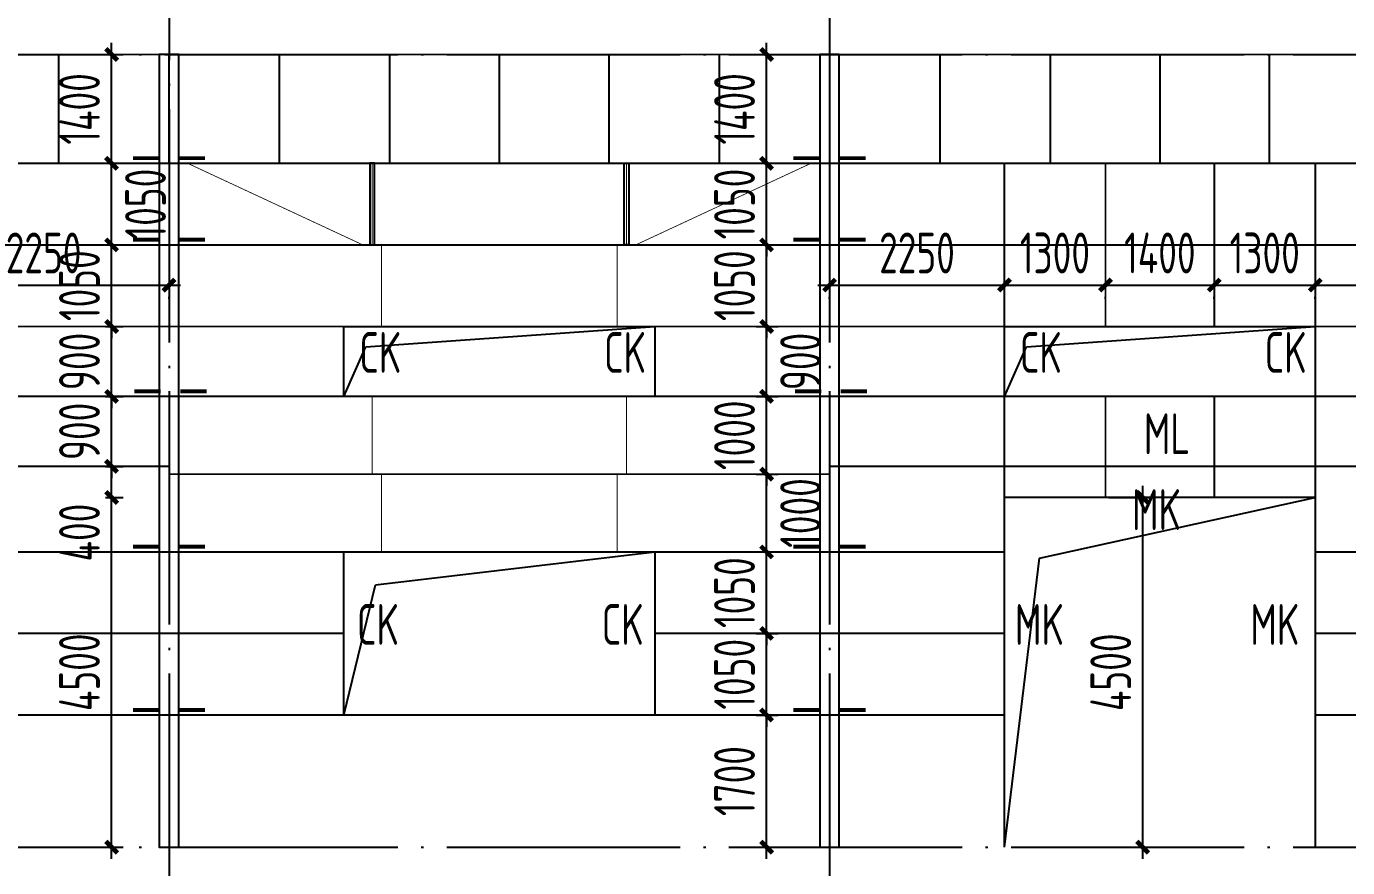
# Model space of a CAD drawing. Extents: x 753177 to 2169292, y -530934 to -273477.
# Drawn here: x 1768160 to 1785160, y -459400 to -448576 of the extents above; entities that cross this region are included whole.
import ezdxf
from ezdxf.enums import TextEntityAlignment as Align

# ---------------------------------------------------------------- set-up
doc = ezdxf.new("R2010")
doc.units = 0
doc.header["$LTSCALE"] = 1500
doc.header["$MEASUREMENT"] = 0
doc.linetypes.add('DOTE', pattern=[2.42, 2, -0.2, 0.02, -0.2])
doc.layers.get('Defpoints').update_dxf_attribs({"color": 252})
for name, color, linetype in [('AXIS', 3, 'Continuous'), ('BOLT', 252, 'Continuous'), ('DIM', 3, 'Continuous'), ('THIN', 7, 'Continuous'), ('WINDOW', 4, 'Continuous')]:
    doc.layers.add(name, color=color, linetype=linetype)
doc.styles.add('TSSD_Dimension', font='Tssdeng.shx', dxfattribs={"width": 0.7, "bigfont": 'hztxt.shx'})
doc.styles.add('TSSD_Label', font='Tssdeng.shx', dxfattribs={"width": 0.7, "bigfont": 'hztxt.shx'})
doc.dimstyles.new('TSSD_150_150', dxfattribs={"dimtxt": 525, "dimasz": 150, "dimexe": 150, "dimexo": 375, "dimgap": 150, "dimtad": 1, "dimdec": 0, "dimzin": 0, "dimdsep": 46, "dimtxsty": 'TSSD_Dimension', "dimblk": 'ARCHTICK', "dimblk1": 'ARCHTICK', "dimblk2": 'ARCHTICK', "dimcen": 0, "dimdle": 150, "dimclrt": 7, "dimadec": 0, "dimazin": 0, "dimtfac": 1, "dimtdec": 0, "dimtix": 1, "dimtmove": 2, "dimatfit": 3, "dimfxl": 0, "dimtolj": 1, "dimtzin": 0, "dimarcsym": 0})

# ---------------------------------------------------------------- blocks, each defined once
blk = doc.blocks.new('_ArchTick')
at = {"color": 0, "linetype": 'ByBlock', "const_width": 0.4}
blk.add_lwpolyline([(-0.5, -0.5), (0.5, 0.5)], dxfattribs=at)
blk = doc.blocks.new('*D1145')
at = {"layer": 'Defpoints', "color": 0, "transparency": 16777216}
for p in [(1710495, -459137), (1820995, -459137), (1820995, -465410)]:
    blk.add_point(p, dxfattribs=at)
at = {"layer": 'DIM', "color": 0, "lineweight": -2, "transparency": 16777216}
for p, q in [((1710495, -459512), (1710495, -465560)), ((1820995, -459512), (1820995, -465560)), ((1710345, -465410), (1821145, -465410))]:
    blk.add_line(p, q, dxfattribs=at)
at = {"layer": 'DIM', "color": 0, "lineweight": -2, "transparency": 16777216, "xscale": 150, "yscale": 150, "zscale": 150, "rotation": 180}
blk.add_blockref('_ArchTick', (1710495, -465410), dxfattribs=at)
at = {"layer": 'DIM', "color": 0, "lineweight": -2, "transparency": 16777216, "xscale": 150, "yscale": 150, "zscale": 150}
blk.add_blockref('_ArchTick', (1820995, -465410), dxfattribs=at)
at = {"layer": 'DIM', "color": 7, "transparency": 16777216, "insert": (1765745, -464998), "char_height": 525, "attachment_point": 5, "style": 'TSSD_Dimension'}
blk.add_mtext('\\A1;110500', dxfattribs=at)
blk = doc.blocks.new('*D1125')
at = {"layer": 'Defpoints', "color": 0, "transparency": 16777216}
for p in [(1768802, -454637), (1769256, -454637), (1768802, -459137)]:
    blk.add_point(p, dxfattribs=at)
at = {"layer": 'DIM', "color": 0, "lineweight": -2, "transparency": 16777216}
for p, q in [((1769256, -459287), (1769256, -454487)), ((1769177, -454637), (1769406, -454637)), ((1769177, -459137), (1769406, -459137))]:
    blk.add_line(p, q, dxfattribs=at)
at = {"layer": 'DIM', "color": 0, "lineweight": -2, "transparency": 16777216, "xscale": 150, "yscale": 150, "zscale": 150}
for p, rotation in [((1769256, -454637), 90), ((1769256, -459137), 270)]:
    blk.add_blockref('_ArchTick', p, dxfattribs=dict(at, rotation=rotation))
at = {"layer": 'DIM', "color": 7, "transparency": 16777216, "insert": (1768843, -456887), "char_height": 525, "attachment_point": 5, "rotation": 90, "style": 'TSSD_Dimension'}
blk.add_mtext('\\A1;4500', dxfattribs=at)
blk = doc.blocks.new('*D1126')
at = {"layer": 'Defpoints', "color": 0, "transparency": 16777216}
for p in [(1768802, -454237), (1769256, -454237), (1768802, -454637)]:
    blk.add_point(p, dxfattribs=at)
at = {"layer": 'DIM', "color": 0, "lineweight": -2, "transparency": 16777216}
for p, q in [((1769177, -454237), (1769406, -454237)), ((1769256, -454787), (1769256, -454087)), ((1769177, -454637), (1769406, -454637))]:
    blk.add_line(p, q, dxfattribs=at)
at = {"layer": 'DIM', "color": 0, "lineweight": -2, "transparency": 16777216, "xscale": 150, "yscale": 150, "zscale": 150}
for p, rotation in [((1769256, -454237), 90), ((1769256, -454637), 270)]:
    blk.add_blockref('_ArchTick', p, dxfattribs=dict(at, rotation=rotation))
at = {"layer": 'DIM', "color": 7, "transparency": 16777216, "insert": (1768843, -455089), "char_height": 525, "attachment_point": 5, "rotation": 90, "style": 'TSSD_Dimension'}
blk.add_mtext('\\A1;400', dxfattribs=at)
blk = doc.blocks.new('*D1127')
at = {"layer": 'Defpoints', "color": 0, "transparency": 16777216}
for p in [(1768802, -453337), (1769256, -453337), (1768802, -454237)]:
    blk.add_point(p, dxfattribs=at)
at = {"layer": 'DIM', "color": 0, "lineweight": -2, "transparency": 16777216}
for p, q in [((1769256, -453337), (1769256, -453187)), ((1769177, -453337), (1769406, -453337)), ((1769256, -454237), (1769256, -453337)), ((1769177, -454237), (1769406, -454237)), ((1769256, -454237), (1769256, -454387))]:
    blk.add_line(p, q, dxfattribs=at)
at = {"layer": 'DIM', "color": 0, "lineweight": -2, "transparency": 16777216, "xscale": 150, "yscale": 150, "zscale": 150}
for p, rotation in [((1769256, -453337), 270), ((1769256, -454237), 90)]:
    blk.add_blockref('_ArchTick', p, dxfattribs=dict(at, rotation=rotation))
at = {"layer": 'DIM', "color": 7, "transparency": 16777216, "insert": (1768843, -453787), "char_height": 525, "attachment_point": 5, "rotation": 90, "style": 'TSSD_Dimension'}
blk.add_mtext('\\A1;900', dxfattribs=at)
blk = doc.blocks.new('*D1128')
at = {"layer": 'Defpoints', "color": 0, "transparency": 16777216}
for p in [(1768802, -452437), (1769256, -452437), (1768802, -453337)]:
    blk.add_point(p, dxfattribs=at)
at = {"layer": 'DIM', "color": 0, "lineweight": -2, "transparency": 16777216}
for p, q in [((1769256, -452437), (1769256, -452287)), ((1769177, -452437), (1769406, -452437)), ((1769256, -453337), (1769256, -452437)), ((1769177, -453337), (1769406, -453337)), ((1769256, -453337), (1769256, -453487))]:
    blk.add_line(p, q, dxfattribs=at)
at = {"layer": 'DIM', "color": 0, "lineweight": -2, "transparency": 16777216, "xscale": 150, "yscale": 150, "zscale": 150}
for p, rotation in [((1769256, -452437), 270), ((1769256, -453337), 90)]:
    blk.add_blockref('_ArchTick', p, dxfattribs=dict(at, rotation=rotation))
at = {"layer": 'DIM', "color": 7, "transparency": 16777216, "insert": (1768843, -452887), "char_height": 525, "attachment_point": 5, "rotation": 90, "style": 'TSSD_Dimension'}
blk.add_mtext('\\A1;900', dxfattribs=at)
blk = doc.blocks.new('*D1129')
at = {"layer": 'Defpoints', "color": 0, "transparency": 16777216}
for p in [(1768802, -451387), (1769256, -451387), (1768802, -452437)]:
    blk.add_point(p, dxfattribs=at)
at = {"layer": 'DIM', "color": 0, "lineweight": -2, "transparency": 16777216}
for p, q in [((1769256, -451387), (1769256, -451237)), ((1769177, -451387), (1769406, -451387)), ((1769256, -452437), (1769256, -451387)), ((1769177, -452437), (1769406, -452437)), ((1769256, -452437), (1769256, -452587))]:
    blk.add_line(p, q, dxfattribs=at)
at = {"layer": 'DIM', "color": 0, "lineweight": -2, "transparency": 16777216, "xscale": 150, "yscale": 150, "zscale": 150}
for p, rotation in [((1769256, -451387), 270), ((1769256, -452437), 90)]:
    blk.add_blockref('_ArchTick', p, dxfattribs=dict(at, rotation=rotation))
at = {"layer": 'DIM', "color": 7, "transparency": 16777216, "insert": (1768843, -451912), "char_height": 525, "attachment_point": 5, "rotation": 90, "style": 'TSSD_Dimension'}
blk.add_mtext('\\A1;1050', dxfattribs=at)
blk = doc.blocks.new('*D1130')
at = {"layer": 'Defpoints', "color": 0, "transparency": 16777216}
for p in [(1768802, -450337), (1769256, -450337), (1768802, -451387)]:
    blk.add_point(p, dxfattribs=at)
at = {"layer": 'DIM', "color": 0, "lineweight": -2, "transparency": 16777216}
for p, q in [((1769256, -451537), (1769256, -450187)), ((1769177, -450337), (1769406, -450337)), ((1769177, -451387), (1769406, -451387))]:
    blk.add_line(p, q, dxfattribs=at)
at = {"layer": 'DIM', "color": 0, "lineweight": -2, "transparency": 16777216, "xscale": 150, "yscale": 150, "zscale": 150}
for p, rotation in [((1769256, -450337), 90), ((1769256, -451387), 270)]:
    blk.add_blockref('_ArchTick', p, dxfattribs=dict(at, rotation=rotation))
at = {"layer": 'DIM', "color": 7, "transparency": 16777216, "insert": (1769693, -450862), "char_height": 525, "attachment_point": 5, "rotation": 90, "style": 'TSSD_Dimension'}
blk.add_mtext('\\A1;1050', dxfattribs=at)
blk = doc.blocks.new('*D1131')
at = {"layer": 'Defpoints', "color": 0, "transparency": 16777216}
for p in [(1768802, -448937), (1769256, -448937), (1768802, -450337)]:
    blk.add_point(p, dxfattribs=at)
at = {"layer": 'DIM', "color": 0, "lineweight": -2, "transparency": 16777216}
for p, q in [((1769256, -450487), (1769256, -448787)), ((1769177, -448937), (1769406, -448937)), ((1769177, -450337), (1769406, -450337))]:
    blk.add_line(p, q, dxfattribs=at)
at = {"layer": 'DIM', "color": 0, "lineweight": -2, "transparency": 16777216, "xscale": 150, "yscale": 150, "zscale": 150}
for p, rotation in [((1769256, -448937), 90), ((1769256, -450337), 270)]:
    blk.add_blockref('_ArchTick', p, dxfattribs=dict(at, rotation=rotation))
at = {"layer": 'DIM', "color": 7, "transparency": 16777216, "insert": (1768843, -449637), "char_height": 525, "attachment_point": 5, "rotation": 90, "style": 'TSSD_Dimension'}
blk.add_mtext('\\A1;1400', dxfattribs=at)
blk = doc.blocks.new('*D1074')
at = {"layer": 'Defpoints', "color": 0, "transparency": 16777216}
for p in [(1777175, -457437), (1777684, -457437), (1777175, -459137)]:
    blk.add_point(p, dxfattribs=at)
at = {"layer": 'DIM', "color": 0, "lineweight": -2, "transparency": 16777216}
for p, q in [((1777684, -459287), (1777684, -457287)), ((1777550, -457437), (1777834, -457437)), ((1777550, -459137), (1777834, -459137))]:
    blk.add_line(p, q, dxfattribs=at)
at = {"layer": 'DIM', "color": 0, "lineweight": -2, "transparency": 16777216, "xscale": 150, "yscale": 150, "zscale": 150}
for p, rotation in [((1777684, -457437), 90), ((1777684, -459137), 270)]:
    blk.add_blockref('_ArchTick', p, dxfattribs=dict(at, rotation=rotation))
at = {"layer": 'DIM', "color": 7, "transparency": 16777216, "insert": (1777272, -458287), "char_height": 525, "attachment_point": 5, "rotation": 90, "style": 'TSSD_Dimension'}
blk.add_mtext('\\A1;1700', dxfattribs=at)
blk = doc.blocks.new('*D1075')
at = {"layer": 'Defpoints', "color": 0, "transparency": 16777216}
for p in [(1777175, -456387), (1777684, -456387), (1777175, -457437)]:
    blk.add_point(p, dxfattribs=at)
at = {"layer": 'DIM', "color": 0, "lineweight": -2, "transparency": 16777216}
for p, q in [((1777684, -456387), (1777684, -456237)), ((1777550, -456387), (1777834, -456387)), ((1777684, -457437), (1777684, -456387)), ((1777550, -457437), (1777834, -457437)), ((1777684, -457437), (1777684, -457587))]:
    blk.add_line(p, q, dxfattribs=at)
at = {"layer": 'DIM', "color": 0, "lineweight": -2, "transparency": 16777216, "xscale": 150, "yscale": 150, "zscale": 150}
for p, rotation in [((1777684, -456387), 270), ((1777684, -457437), 90)]:
    blk.add_blockref('_ArchTick', p, dxfattribs=dict(at, rotation=rotation))
at = {"layer": 'DIM', "color": 7, "transparency": 16777216, "insert": (1777272, -456912), "char_height": 525, "attachment_point": 5, "rotation": 90, "style": 'TSSD_Dimension'}
blk.add_mtext('\\A1;1050', dxfattribs=at)
blk = doc.blocks.new('*D1076')
at = {"layer": 'Defpoints', "color": 0, "transparency": 16777216}
for p in [(1777175, -455337), (1777684, -455337), (1777175, -456387)]:
    blk.add_point(p, dxfattribs=at)
at = {"layer": 'DIM', "color": 0, "lineweight": -2, "transparency": 16777216}
for p, q in [((1777684, -455337), (1777684, -455187)), ((1777550, -455337), (1777834, -455337)), ((1777684, -456387), (1777684, -455337)), ((1777550, -456387), (1777834, -456387)), ((1777684, -456387), (1777684, -456537))]:
    blk.add_line(p, q, dxfattribs=at)
at = {"layer": 'DIM', "color": 0, "lineweight": -2, "transparency": 16777216, "xscale": 150, "yscale": 150, "zscale": 150}
for p, rotation in [((1777684, -455337), 270), ((1777684, -456387), 90)]:
    blk.add_blockref('_ArchTick', p, dxfattribs=dict(at, rotation=rotation))
at = {"layer": 'DIM', "color": 7, "transparency": 16777216, "insert": (1777272, -455862), "char_height": 525, "attachment_point": 5, "rotation": 90, "style": 'TSSD_Dimension'}
blk.add_mtext('\\A1;1050', dxfattribs=at)
blk = doc.blocks.new('*D1077')
at = {"layer": 'Defpoints', "color": 0, "transparency": 16777216}
for p in [(1777175, -454337), (1777684, -454337), (1777175, -455337)]:
    blk.add_point(p, dxfattribs=at)
at = {"layer": 'DIM', "color": 0, "lineweight": -2, "transparency": 16777216}
for p, q in [((1777684, -455487), (1777684, -454187)), ((1777550, -454337), (1777834, -454337)), ((1777550, -455337), (1777834, -455337))]:
    blk.add_line(p, q, dxfattribs=at)
at = {"layer": 'DIM', "color": 0, "lineweight": -2, "transparency": 16777216, "xscale": 150, "yscale": 150, "zscale": 150}
for p, rotation in [((1777684, -454337), 90), ((1777684, -455337), 270)]:
    blk.add_blockref('_ArchTick', p, dxfattribs=dict(at, rotation=rotation))
at = {"layer": 'DIM', "color": 7, "transparency": 16777216, "insert": (1778122, -454837), "char_height": 525, "attachment_point": 5, "rotation": 90, "style": 'TSSD_Dimension'}
blk.add_mtext('\\A1;1000', dxfattribs=at)
blk = doc.blocks.new('*D1078')
at = {"layer": 'Defpoints', "color": 0, "transparency": 16777216}
for p in [(1777175, -453337), (1777684, -453337), (1777175, -454337)]:
    blk.add_point(p, dxfattribs=at)
at = {"layer": 'DIM', "color": 0, "lineweight": -2, "transparency": 16777216}
for p, q in [((1777684, -453337), (1777684, -453187)), ((1777550, -453337), (1777834, -453337)), ((1777684, -454337), (1777684, -453337)), ((1777550, -454337), (1777834, -454337)), ((1777684, -454337), (1777684, -454487))]:
    blk.add_line(p, q, dxfattribs=at)
at = {"layer": 'DIM', "color": 0, "lineweight": -2, "transparency": 16777216, "xscale": 150, "yscale": 150, "zscale": 150}
for p, rotation in [((1777684, -453337), 270), ((1777684, -454337), 90)]:
    blk.add_blockref('_ArchTick', p, dxfattribs=dict(at, rotation=rotation))
at = {"layer": 'DIM', "color": 7, "transparency": 16777216, "insert": (1777272, -453837), "char_height": 525, "attachment_point": 5, "rotation": 90, "style": 'TSSD_Dimension'}
blk.add_mtext('\\A1;1000', dxfattribs=at)
blk = doc.blocks.new('*D1079')
at = {"layer": 'Defpoints', "color": 0, "transparency": 16777216}
for p in [(1777175, -452437), (1777684, -452437), (1777175, -453337)]:
    blk.add_point(p, dxfattribs=at)
at = {"layer": 'DIM', "color": 0, "lineweight": -2, "transparency": 16777216}
for p, q in [((1777684, -453487), (1777684, -452287)), ((1777550, -452437), (1777834, -452437)), ((1777550, -453337), (1777834, -453337))]:
    blk.add_line(p, q, dxfattribs=at)
at = {"layer": 'DIM', "color": 0, "lineweight": -2, "transparency": 16777216, "xscale": 150, "yscale": 150, "zscale": 150}
for p, rotation in [((1777684, -452437), 90), ((1777684, -453337), 270)]:
    blk.add_blockref('_ArchTick', p, dxfattribs=dict(at, rotation=rotation))
at = {"layer": 'DIM', "color": 7, "transparency": 16777216, "insert": (1778122, -452887), "char_height": 525, "attachment_point": 5, "rotation": 90, "style": 'TSSD_Dimension'}
blk.add_mtext('\\A1;900', dxfattribs=at)
blk = doc.blocks.new('*D1080')
at = {"layer": 'Defpoints', "color": 0, "transparency": 16777216}
for p in [(1777175, -451387), (1777684, -451387), (1777175, -452437)]:
    blk.add_point(p, dxfattribs=at)
at = {"layer": 'DIM', "color": 0, "lineweight": -2, "transparency": 16777216}
for p, q in [((1777684, -451387), (1777684, -451237)), ((1777550, -451387), (1777834, -451387)), ((1777684, -452437), (1777684, -451387)), ((1777550, -452437), (1777834, -452437)), ((1777684, -452437), (1777684, -452587))]:
    blk.add_line(p, q, dxfattribs=at)
at = {"layer": 'DIM', "color": 0, "lineweight": -2, "transparency": 16777216, "xscale": 150, "yscale": 150, "zscale": 150}
for p, rotation in [((1777684, -451387), 270), ((1777684, -452437), 90)]:
    blk.add_blockref('_ArchTick', p, dxfattribs=dict(at, rotation=rotation))
at = {"layer": 'DIM', "color": 7, "transparency": 16777216, "insert": (1777272, -451912), "char_height": 525, "attachment_point": 5, "rotation": 90, "style": 'TSSD_Dimension'}
blk.add_mtext('\\A1;1050', dxfattribs=at)
blk = doc.blocks.new('*D1081')
at = {"layer": 'Defpoints', "color": 0, "transparency": 16777216}
for p in [(1777175, -450337), (1777684, -450337), (1777175, -451387)]:
    blk.add_point(p, dxfattribs=at)
at = {"layer": 'DIM', "color": 0, "lineweight": -2, "transparency": 16777216}
for p, q in [((1777684, -450337), (1777684, -450187)), ((1777550, -450337), (1777834, -450337)), ((1777684, -451387), (1777684, -450337)), ((1777550, -451387), (1777834, -451387)), ((1777684, -451387), (1777684, -451537))]:
    blk.add_line(p, q, dxfattribs=at)
at = {"layer": 'DIM', "color": 0, "lineweight": -2, "transparency": 16777216, "xscale": 150, "yscale": 150, "zscale": 150}
for p, rotation in [((1777684, -450337), 270), ((1777684, -451387), 90)]:
    blk.add_blockref('_ArchTick', p, dxfattribs=dict(at, rotation=rotation))
at = {"layer": 'DIM', "color": 7, "transparency": 16777216, "insert": (1777272, -450862), "char_height": 525, "attachment_point": 5, "rotation": 90, "style": 'TSSD_Dimension'}
blk.add_mtext('\\A1;1050', dxfattribs=at)
blk = doc.blocks.new('*D1082')
at = {"layer": 'Defpoints', "color": 0, "transparency": 16777216}
for p in [(1777175, -448937), (1777684, -448937), (1777175, -450337)]:
    blk.add_point(p, dxfattribs=at)
at = {"layer": 'DIM', "color": 0, "lineweight": -2, "transparency": 16777216}
for p, q in [((1777684, -450487), (1777684, -448787)), ((1777550, -448937), (1777834, -448937)), ((1777550, -450337), (1777834, -450337))]:
    blk.add_line(p, q, dxfattribs=at)
at = {"layer": 'DIM', "color": 0, "lineweight": -2, "transparency": 16777216, "xscale": 150, "yscale": 150, "zscale": 150}
for p, rotation in [((1777684, -448937), 90), ((1777684, -450337), 270)]:
    blk.add_blockref('_ArchTick', p, dxfattribs=dict(at, rotation=rotation))
at = {"layer": 'DIM', "color": 7, "transparency": 16777216, "insert": (1777272, -449637), "char_height": 525, "attachment_point": 5, "rotation": 90, "style": 'TSSD_Dimension'}
blk.add_mtext('\\A1;1400', dxfattribs=at)
blk = doc.blocks.new('*D1056')
at = {"layer": 'Defpoints', "color": 0, "transparency": 16777216}
for p in [(1767745, -451707), (1769995, -451707), (1769995, -451904)]:
    blk.add_point(p, dxfattribs=at)
at = {"layer": 'DIM', "color": 0, "lineweight": -2, "transparency": 16777216}
for p, q in [((1767595, -451904), (1770145, -451904)), ((1767745, -452082), (1767745, -452054)), ((1769995, -452082), (1769995, -452054))]:
    blk.add_line(p, q, dxfattribs=at)
at = {"layer": 'DIM', "color": 0, "lineweight": -2, "transparency": 16777216, "xscale": 150, "yscale": 150, "zscale": 150, "rotation": 180}
blk.add_blockref('_ArchTick', (1767745, -451904), dxfattribs=at)
at = {"layer": 'DIM', "color": 0, "lineweight": -2, "transparency": 16777216, "xscale": 150, "yscale": 150, "zscale": 150}
blk.add_blockref('_ArchTick', (1769995, -451904), dxfattribs=at)
at = {"layer": 'DIM', "color": 7, "transparency": 16777216, "insert": (1768382, -451491), "char_height": 525, "attachment_point": 5, "style": 'TSSD_Dimension'}
blk.add_mtext('\\A1;2250', dxfattribs=at)
blk = doc.blocks.new('*D1057')
at = {"layer": 'Defpoints', "color": 0, "transparency": 16777216}
for p in [(1778495, -451707), (1780745, -451707), (1780745, -451904)]:
    blk.add_point(p, dxfattribs=at)
at = {"layer": 'DIM', "color": 0, "lineweight": -2, "transparency": 16777216}
for p, q in [((1778345, -451904), (1780895, -451904)), ((1778495, -452082), (1778495, -452054)), ((1780745, -452082), (1780745, -452054))]:
    blk.add_line(p, q, dxfattribs=at)
at = {"layer": 'DIM', "color": 0, "lineweight": -2, "transparency": 16777216, "xscale": 150, "yscale": 150, "zscale": 150, "rotation": 180}
blk.add_blockref('_ArchTick', (1778495, -451904), dxfattribs=at)
at = {"layer": 'DIM', "color": 0, "lineweight": -2, "transparency": 16777216, "xscale": 150, "yscale": 150, "zscale": 150}
blk.add_blockref('_ArchTick', (1780745, -451904), dxfattribs=at)
at = {"layer": 'DIM', "color": 7, "transparency": 16777216, "insert": (1779620, -451491), "char_height": 525, "attachment_point": 5, "style": 'TSSD_Dimension'}
blk.add_mtext('\\A1;2250', dxfattribs=at)
blk = doc.blocks.new('*D1058')
at = {"layer": 'Defpoints', "color": 0, "transparency": 16777216}
for p in [(1780745, -451707), (1782045, -451707), (1782045, -451904)]:
    blk.add_point(p, dxfattribs=at)
at = {"layer": 'DIM', "color": 0, "lineweight": -2, "transparency": 16777216}
for p, q in [((1780595, -451904), (1782195, -451904)), ((1780745, -452082), (1780745, -452054)), ((1782045, -452082), (1782045, -452054))]:
    blk.add_line(p, q, dxfattribs=at)
at = {"layer": 'DIM', "color": 0, "lineweight": -2, "transparency": 16777216, "xscale": 150, "yscale": 150, "zscale": 150, "rotation": 180}
blk.add_blockref('_ArchTick', (1780745, -451904), dxfattribs=at)
at = {"layer": 'DIM', "color": 0, "lineweight": -2, "transparency": 16777216, "xscale": 150, "yscale": 150, "zscale": 150}
blk.add_blockref('_ArchTick', (1782045, -451904), dxfattribs=at)
at = {"layer": 'DIM', "color": 7, "transparency": 16777216, "insert": (1781395, -451491), "char_height": 525, "attachment_point": 5, "style": 'TSSD_Dimension'}
blk.add_mtext('\\A1;1300', dxfattribs=at)
blk = doc.blocks.new('*D1059')
at = {"layer": 'Defpoints', "color": 0, "transparency": 16777216}
for p in [(1782045, -451707), (1783445, -451707), (1783445, -451904)]:
    blk.add_point(p, dxfattribs=at)
at = {"layer": 'DIM', "color": 0, "lineweight": -2, "transparency": 16777216}
for p, q in [((1781895, -451904), (1783595, -451904)), ((1782045, -452082), (1782045, -452054)), ((1783445, -452082), (1783445, -452054))]:
    blk.add_line(p, q, dxfattribs=at)
at = {"layer": 'DIM', "color": 0, "lineweight": -2, "transparency": 16777216, "xscale": 150, "yscale": 150, "zscale": 150, "rotation": 180}
blk.add_blockref('_ArchTick', (1782045, -451904), dxfattribs=at)
at = {"layer": 'DIM', "color": 0, "lineweight": -2, "transparency": 16777216, "xscale": 150, "yscale": 150, "zscale": 150}
blk.add_blockref('_ArchTick', (1783445, -451904), dxfattribs=at)
at = {"layer": 'DIM', "color": 7, "transparency": 16777216, "insert": (1782745, -451491), "char_height": 525, "attachment_point": 5, "style": 'TSSD_Dimension'}
blk.add_mtext('\\A1;1400', dxfattribs=at)
blk = doc.blocks.new('*D1060')
at = {"layer": 'Defpoints', "color": 0, "transparency": 16777216}
for p in [(1783445, -451707), (1784745, -451707), (1784745, -451904)]:
    blk.add_point(p, dxfattribs=at)
at = {"layer": 'DIM', "color": 0, "lineweight": -2, "transparency": 16777216}
for p, q in [((1783295, -451904), (1784895, -451904)), ((1783445, -452082), (1783445, -452054)), ((1784745, -452082), (1784745, -452054))]:
    blk.add_line(p, q, dxfattribs=at)
at = {"layer": 'DIM', "color": 0, "lineweight": -2, "transparency": 16777216, "xscale": 150, "yscale": 150, "zscale": 150, "rotation": 180}
blk.add_blockref('_ArchTick', (1783445, -451904), dxfattribs=at)
at = {"layer": 'DIM', "color": 0, "lineweight": -2, "transparency": 16777216, "xscale": 150, "yscale": 150, "zscale": 150}
blk.add_blockref('_ArchTick', (1784745, -451904), dxfattribs=at)
at = {"layer": 'DIM', "color": 7, "transparency": 16777216, "insert": (1784095, -451491), "char_height": 525, "attachment_point": 5, "style": 'TSSD_Dimension'}
blk.add_mtext('\\A1;1300', dxfattribs=at)
blk = doc.blocks.new('*D1061')
at = {"layer": 'Defpoints', "color": 0, "transparency": 16777216}
for p in [(1784745, -451707), (1786995, -451707), (1786995, -451904)]:
    blk.add_point(p, dxfattribs=at)
at = {"layer": 'DIM', "color": 0, "lineweight": -2, "transparency": 16777216}
for p, q in [((1784595, -451904), (1787145, -451904)), ((1784745, -452082), (1784745, -452054)), ((1786995, -452082), (1786995, -452054))]:
    blk.add_line(p, q, dxfattribs=at)
at = {"layer": 'DIM', "color": 0, "lineweight": -2, "transparency": 16777216, "xscale": 150, "yscale": 150, "zscale": 150, "rotation": 180}
blk.add_blockref('_ArchTick', (1784745, -451904), dxfattribs=at)
at = {"layer": 'DIM', "color": 0, "lineweight": -2, "transparency": 16777216, "xscale": 150, "yscale": 150, "zscale": 150}
blk.add_blockref('_ArchTick', (1786995, -451904), dxfattribs=at)
at = {"layer": 'DIM', "color": 7, "transparency": 16777216, "insert": (1785870, -451491), "char_height": 525, "attachment_point": 5, "style": 'TSSD_Dimension'}
blk.add_mtext('\\A1;2250', dxfattribs=at)
blk = doc.blocks.new('*D1063')
at = {"layer": 'Defpoints', "color": 0, "transparency": 16777216}
for p in [(1781713, -454637), (1782525, -454637), (1781713, -459137)]:
    blk.add_point(p, dxfattribs=at)
at = {"layer": 'DIM', "color": 0, "lineweight": -2, "transparency": 16777216}
for p, q in [((1782525, -459287), (1782525, -454487)), ((1782088, -454637), (1782675, -454637)), ((1782088, -459137), (1782675, -459137))]:
    blk.add_line(p, q, dxfattribs=at)
at = {"layer": 'DIM', "color": 0, "lineweight": -2, "transparency": 16777216, "xscale": 150, "yscale": 150, "zscale": 150}
for p, rotation in [((1782525, -454637), 90), ((1782525, -459137), 270)]:
    blk.add_blockref('_ArchTick', p, dxfattribs=dict(at, rotation=rotation))
at = {"layer": 'DIM', "color": 7, "transparency": 16777216, "insert": (1782113, -456887), "char_height": 525, "attachment_point": 5, "rotation": 90, "style": 'TSSD_Dimension'}
blk.add_mtext('\\A1;4500', dxfattribs=at)

msp = doc.modelspace()

# ---------------------------------------------------------------- linework, layer by layer
at = {"color": 2, "linetype": 'ByBlock'}
for points, const_width in [([(1710195.3, -448937.2), (1821295.3, -448937.2)], 25), ([(1710195.3, -450337.2), (1821295.3, -450337.2)], 25), ([(1770234.4, -450337.2), (1772489.4, -451387.2)], 10), ([(1772609.4, -450337.2), (1772609.4, -451387.2)], 10), ([(1775881.3, -450337.2), (1775881.3, -451387.2)], 10), ([(1778256.3, -450337.2), (1776001.3, -451387.2)], 10), ([(1733745.3, -451387.2), (1821295.3, -451387.2)], 25), ([(1769995.3, -451387.2), (1780745.3, -451387.2)], 25), ([(1772729.4, -451387.2), (1772729.4, -452437.2)], 10), ([(1775761.3, -451387.2), (1775761.3, -452437.2)], 10), ([(1710495.3, -452437.2), (1821295.3, -452437.2)], 25), ([(1710495.3, -453337.2), (1821295.3, -453337.2)], 25), ([(1772609.4, -453337.2), (1772609.4, -454337.2)], 10), ([(1775881.3, -453337.2), (1775881.3, -454337.2)], 10), ([(1769995.3, -454337.2), (1778495.3, -454337.2)], 25), ([(1772729.4, -454337.2), (1772729.4, -455337.2)], 10), ([(1775761.3, -454337.2), (1775761.3, -455337.2)], 10), ([(1767745.3, -455337.2), (1780745.3, -455337.2)], 25), ([(1784745.3, -455337.2), (1797745.3, -455337.2)], 25), ([(1767745.3, -456387.2), (1772245.3, -456387.2)], 25), ([(1776245.3, -456387.2), (1780745.3, -456387.2)], 25), ([(1784745.3, -456387.2), (1789245.3, -456387.2)], 25), ([(1767745.3, -457437.2), (1780745.3, -457437.2)], 25), ([(1784745.3, -457437.2), (1797745.3, -457437.2)], 25)]:
    msp.add_lwpolyline(points, dxfattribs=dict(at, const_width=const_width))
at = {"color": 4, "linetype": 'ByBlock'}
for points in [[(1770120.3, -448937.2), (1769870.3, -448937.2), (1769870.3, -459137.2), (1770120.3, -459137.2)], [(1778620.3, -448937.2), (1778370.3, -448937.2), (1778370.3, -459137.2), (1778620.3, -459137.2)]]:
    msp.add_lwpolyline(points, close=True, dxfattribs=at)
at = {"color": 2, "linetype": 'ByBlock'}
for points in [[(1772639.4, -451387.2), (1772639.4, -450337.2), (1772579.4, -450337.2), (1772579.4, -451387.2)], [(1775851.3, -451387.2), (1775851.3, -450337.2), (1775911.3, -450337.2), (1775911.3, -451387.2)]]:
    msp.add_lwpolyline(points, close=True, dxfattribs=at)
at = {"layer": 'AXIS', "color": 252, "linetype": 'DOTE'}
for p, q in [((1769995.3, -446011.3), (1769995.3, -460284.8)), ((1778495.3, -446011.3), (1778495.3, -460284.8))]:
    msp.add_line(p, q, dxfattribs=at)
at = {"layer": 'AXIS', "color": 253, "linetype": 'DOTE'}
for p, q in [((1708230.6, -448937.2), (1821802.2, -448937.2)), ((1708230.6, -459137.2), (1821802.2, -459137.2))]:
    msp.add_line(p, q, dxfattribs=at)
at = {"layer": 'BOLT', "color": 2}
for p, q in [((1772527.6, -452698.4), (1776245.3, -452437.2)), ((1781027.6, -452698.4), (1784745.3, -452437.2)), ((1772245.3, -453337.2), (1772527.6, -452698.4)), ((1780745.3, -453337.2), (1781027.6, -452698.4)), ((1772652.3, -455760.9), (1776245.3, -455337.2)), ((1772245.3, -457437.2), (1772652.3, -455760.9))]:
    msp.add_line(p, q, dxfattribs=at)
at = {"layer": 'BOLT'}
for p, q in [((1781194.6, -455416.7), (1784745.3, -454637.2)), ((1780745.3, -459137.2), (1781194.6, -455416.7))]:
    msp.add_line(p, q, dxfattribs=at)
at = {"layer": 'BOLT', "color": 2, "const_width": 25}
for points in [[(1768575.3, -450337.2), (1768575.3, -448937.2)], [(1769995.3, -450337.2), (1769995.3, -448937.2)], [(1771415.3, -450337.2), (1771415.3, -448937.2)], [(1772835.3, -450337.2), (1772835.3, -448937.2)], [(1774245.3, -450337.2), (1774245.3, -448937.2)], [(1775655.3, -450337.2), (1775655.3, -448937.2)], [(1777075.3, -450337.2), (1777075.3, -448937.2)], [(1778495.3, -450337.2), (1778495.3, -448937.2)], [(1779915.3, -450337.2), (1779915.3, -448937.2)], [(1781335.3, -450337.2), (1781335.3, -448937.2)], [(1782745.3, -450337.2), (1782745.3, -448937.2)], [(1784155.3, -450337.2), (1784155.3, -448937.2)], [(1780745.3, -459137.2), (1780745.3, -450337.2)], [(1782045.3, -452437.2), (1782045.3, -450337.2)], [(1783445.3, -452437.2), (1783445.3, -450337.2)], [(1784745.3, -459137.2), (1784745.3, -450337.2)], [(1782045.3, -454637.2), (1782045.3, -453337.2)], [(1783445.3, -454637.2), (1783445.3, -453337.2)], [(1761495.3, -454237.2), (1769995.3, -454237.2)], [(1778495.3, -454237.2), (1786995.3, -454237.2)], [(1780745.3, -454637.2), (1784745.3, -454637.2)]]:
    msp.add_lwpolyline(points, dxfattribs=at)
at = {"layer": 'BOLT', "color": 2}
for points in [[(1772245.3, -452437.2), (1776245.3, -452437.2), (1776245.3, -453337.2), (1772245.3, -453337.2)], [(1780745.3, -452437.2), (1784745.3, -452437.2), (1784745.3, -453337.2), (1780745.3, -453337.2)], [(1776245.3, -457437.2), (1772245.3, -457437.2), (1772245.3, -455337.2), (1776245.3, -455337.2)]]:
    msp.add_lwpolyline(points, close=True, dxfattribs=at)
at = {"layer": 'WINDOW', "linetype": 'ByBlock', "const_width": 50}
for points in [[(1769530, -450271), (1769869.8, -450271)], [(1770119.8, -450270.9), (1770459.7, -450270.9)], [(1778030, -450271), (1778369.8, -450271)], [(1778619.8, -450270.9), (1778959.7, -450270.9)], [(1769530, -451321), (1769869.8, -451321)], [(1770119.8, -451320.9), (1770459.7, -451320.9)], [(1778030, -451321), (1778369.8, -451321)], [(1778619.8, -451320.9), (1778959.7, -451320.9)], [(1769549, -453271), (1769888.8, -453271)], [(1770138.8, -453270.9), (1770478.6, -453270.9)], [(1778049, -453271), (1778388.8, -453271)], [(1778638.8, -453270.9), (1778978.6, -453270.9)], [(1769530, -455271), (1769869.8, -455271)], [(1770119.8, -455270.9), (1770459.7, -455270.9)], [(1778030, -455271), (1778369.8, -455271)], [(1778619.8, -455270.9), (1778959.7, -455270.9)], [(1769530, -457371), (1769869.8, -457371)], [(1770119.8, -457370.9), (1770459.7, -457370.9)], [(1778030, -457371), (1778369.8, -457371)], [(1778619.8, -457370.9), (1778959.7, -457370.9)]]:
    msp.add_lwpolyline(points, dxfattribs=at)

# ---------------------------------------------------------------- texts
at = {"layer": 'THIN', "style": 'TSSD_Label', "width": 0.7}
for s, p in [('CK', (1772984, -453191.1)), ('CK', (1776133.4, -453191.1)), ('CK', (1781484, -453191.1)), ('CK', (1784633.4, -453191.1)), ('ML', (1783132, -454237.2)), ('MK', (1783017, -455213.5)), ('CK', (1772954, -456691.1)), ('CK', (1776103.4, -456691.1)), ('MK', (1781511.2, -456691.1)), ('MK', (1784539.9, -456691.1))]:
    msp.add_text(s, height=525, dxfattribs=at).set_placement(p, align=Align.BOTTOM_RIGHT)

# ---------------------------------------------------------------- dimensions: what is measured, and where the dimension line sits
at = {"layer": 'DIM'}
for base, p1, p2, picture, middle in [((1769255.7, -448937.2), (1768802.3, -450337.2), (1768802.3, -448937.2), '*D1131', (1768843.2, -449637.2)), ((1777684.3, -448937.2), (1777175, -450337.2), (1777175, -448937.2), '*D1082', (1777271.8, -449637.2)), ((1777684.3, -450337.2), (1777175, -451387.2), (1777175, -450337.2), '*D1081', (1777271.8, -450862.2)), ((1769255.7, -451387.2), (1768802.3, -452437.2), (1768802.3, -451387.2), '*D1129', (1768843.2, -451912.2)), ((1777684.3, -451387.2), (1777175, -452437.2), (1777175, -451387.2), '*D1080', (1777271.8, -451912.2)), ((1769255.7, -452437.2), (1768802.3, -453337.2), (1768802.3, -452437.2), '*D1128', (1768843.2, -452887.2)), ((1777684.3, -453337.2), (1777175, -454337.2), (1777175, -453337.2), '*D1078', (1777271.8, -453837.2)), ((1769255.7, -453337.2), (1768802.3, -454237.2), (1768802.3, -453337.2), '*D1127', (1768843.2, -453787.2)), ((1769255.7, -454637.2), (1768802.3, -459137.2), (1768802.3, -454637.2), '*D1125', (1768843.2, -456887.2)), ((1782525.3, -454637.2), (1781712.7, -459137.2), (1781712.7, -454637.2), '*D1063', (1782112.8, -456887.2)), ((1777684.3, -455337.2), (1777175, -456387.2), (1777175, -455337.2), '*D1076', (1777271.8, -455862.2)), ((1777684.3, -456387.2), (1777175, -457437.2), (1777175, -456387.2), '*D1075', (1777271.8, -456912.2)), ((1777684.3, -457437.2), (1777175, -459137.2), (1777175, -457437.2), '*D1074', (1777271.8, -458287.2))]:
    dim = msp.add_linear_dim(base=base, p1=p1, p2=p2, angle=90, dimstyle='TSSD_150_150', dxfattribs=at)
    dim.commit()
    dim.dimension.update_dxf_attribs({"geometry": picture, "text_midpoint": middle})
for base, p1, p2, picture, middle in [((1769255.7, -450337.2), (1768802.3, -451387.2), (1768802.3, -450337.2), '*D1130', (1769693.2, -450862.2)), ((1777684.3, -452437.2), (1777175, -453337.2), (1777175, -452437.2), '*D1079', (1778121.8, -452887.2)), ((1777684.3, -454337.2), (1777175, -455337.2), (1777175, -454337.2), '*D1077', (1778121.8, -454837.2)), ((1769255.7, -454237.2), (1768802.3, -454637.2), (1768802.3, -454237.2), '*D1126', (1768843.2, -455088.8))]:
    dim = msp.add_linear_dim(base=base, p1=p1, p2=p2, angle=90, dimstyle='TSSD_150_150', dxfattribs=at)
    dim.commit()
    dim.dimension.update_dxf_attribs({"geometry": picture, "text_midpoint": middle, "dimtype": 160})
dim = msp.add_linear_dim(base=(1769995.3, -451903.6), p1=(1767745.3, -451706.6), p2=(1769995.3, -451706.6), dimstyle='TSSD_150_150', dxfattribs=at)
dim.commit()
dim.dimension.update_dxf_attribs({"geometry": '*D1056', "text_midpoint": (1768382.1, -451491.1), "dimtype": 160})
for base, p1, p2, picture, middle in [((1780745.3, -451903.6), (1778495.3, -451706.6), (1780745.3, -451706.6), '*D1057', (1779620.3, -451491.1)), ((1782045.3, -451903.6), (1780745.3, -451706.6), (1782045.3, -451706.6), '*D1058', (1781395.3, -451491.1)), ((1783445.3, -451903.6), (1782045.3, -451706.6), (1783445.3, -451706.6), '*D1059', (1782745.3, -451491.1)), ((1784745.3, -451903.6), (1783445.3, -451706.6), (1784745.3, -451706.6), '*D1060', (1784095.3, -451491.1)), ((1786995.3, -451903.6), (1784745.3, -451706.6), (1786995.3, -451706.6), '*D1061', (1785870.3, -451491.1)), ((1820995.3, -465410.1), (1710495.3, -459137.2), (1820995.3, -459137.2), '*D1145', (1765745.3, -464997.6))]:
    dim = msp.add_linear_dim(base=base, p1=p1, p2=p2, dimstyle='TSSD_150_150', dxfattribs=at)
    dim.commit()
    dim.dimension.update_dxf_attribs({"geometry": picture, "text_midpoint": middle})

doc.saveas('drawing.dxf')
